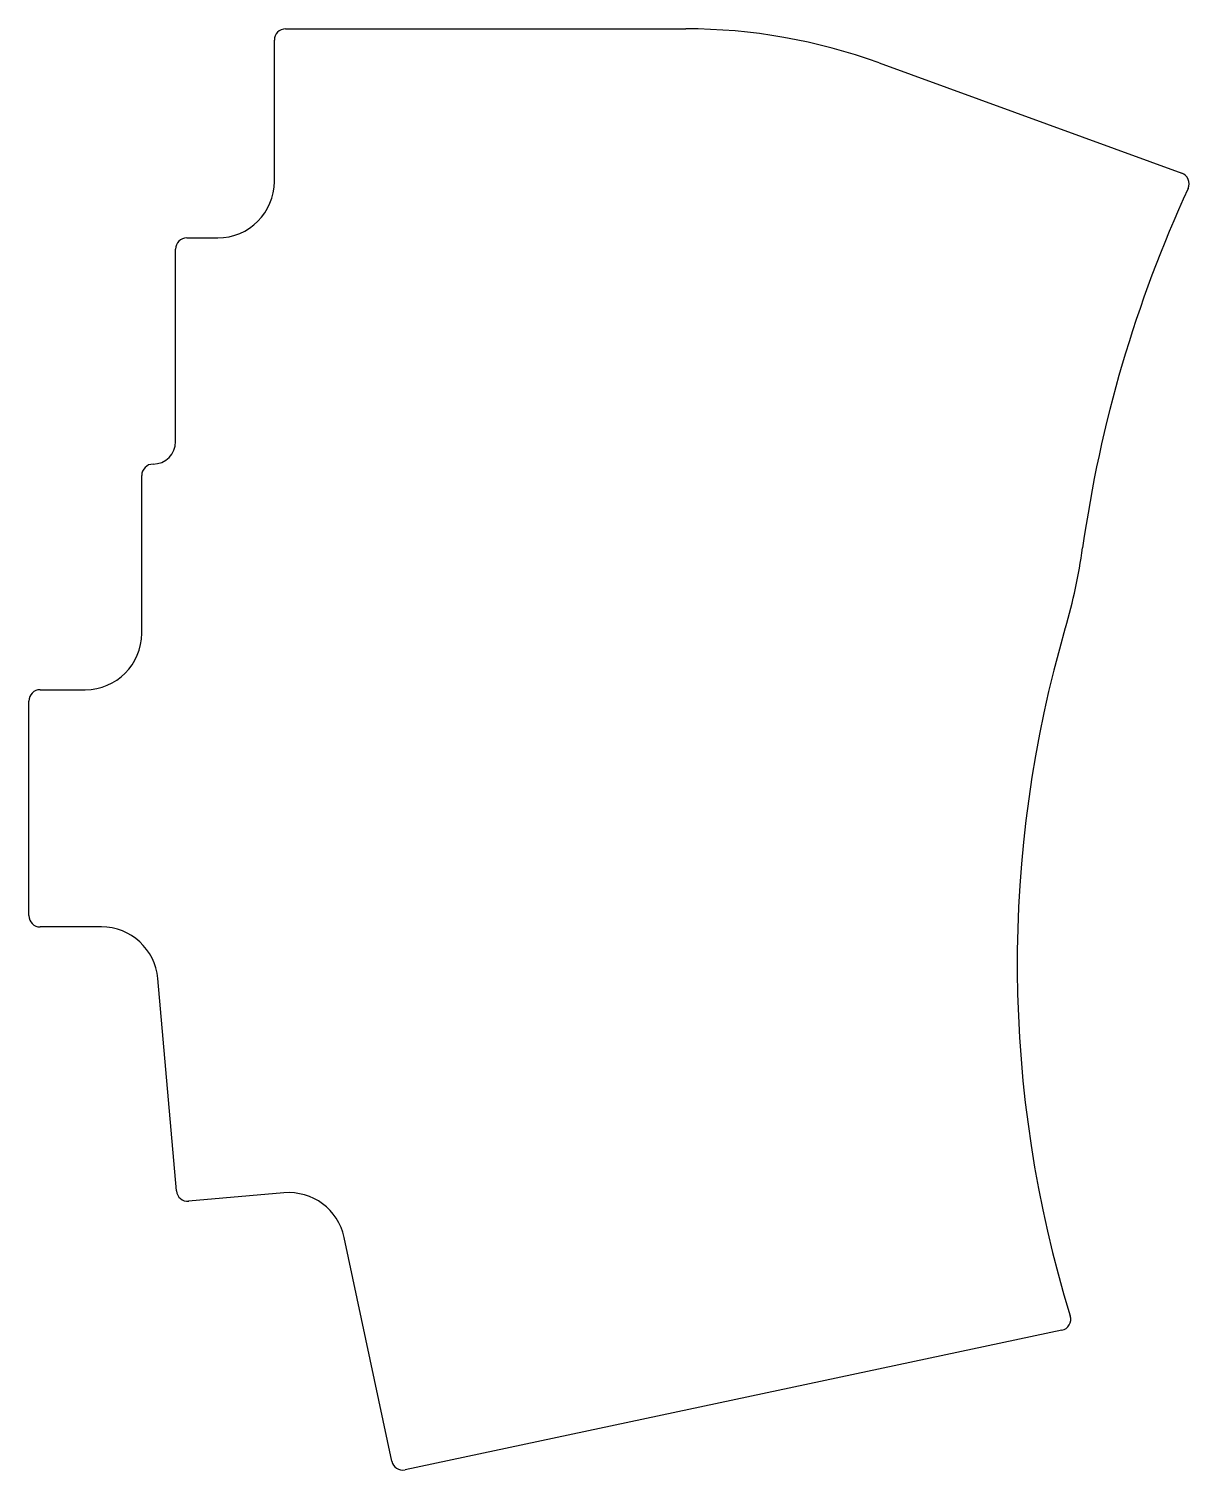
# Model space of a CAD drawing. Header units: millimetres. Extents: x -24 to 79, y -99 to 29.
import ezdxf

# ---------------------------------------------------------------- set-up
doc = ezdxf.new("R2010")
doc.units = ezdxf.units.MM

msp = doc.modelspace()

# ---------------------------------------------------------------- linework, layer by layer
at = {"color": 7, "linetype": 'Continuous', "lineweight": 25}
for p, q in [((-0.76, 29), (34.68, 29)), ((-1.76, 15.5), (-1.76, 28)), ((51.79, 25.98), (78.59, 16.23)), ((-9.5, 10.5), (-6.76, 10.5)), ((-10.5, -7.53), (-10.5, 9.5)), ((-13.5, -24.5), (-13.5, -10.53)), ((-23.5, -49.5), (-23.5, -30.5)), ((-22.5, -29.5), (-18.5, -29.5)), ((-17.06, -50.5), (-22.5, -50.5)), ((-10.43, -73.87), (-12.07, -55.06)), ((-0.91, -74.04), (-9.35, -74.77)), ((8.63, -97.79), (4.42, -77.98)), ((67.96, -86.2), (9.81, -98.56))]:
    msp.add_line(p, q, dxfattribs=at)
for centre, radius, start, end in [((-0.76, 28), 1, 90, 180), ((34.68, -21), 50, 70, 90), ((-6.76, 15.5), 5, 270, 0), ((78.24, 15.29), 1, 335.2461, 70), ((182.34, -32.71), 113.63, 155.2461, 172.0272), ((-9.5, 9.5), 1, 90, 180), ((-12.5, -7.53), 2, 270, 0), ((-12.5, -10.53), 1, 90, 180), ((20.29, -10.01), 50, 343.7095, 352.0272), ((170.03, -53.77), 106.01, 163.7095, 197.0935), ((-18.5, -24.5), 5, 270, 0), ((-22.5, -30.5), 1, 90, 180), ((-22.5, -49.5), 1, 180, 270), ((-17.06, -55.5), 5, 5, 90), ((-9.43, -73.78), 1, 185, 275), ((-0.47, -79.02), 5, 12, 95), ((67.76, -85.22), 1, 282, 17.0935), ((9.61, -97.58), 1, 192, 282)]:
    msp.add_arc(centre, radius, start, end, dxfattribs=at)

doc.saveas('drawing.dxf')
